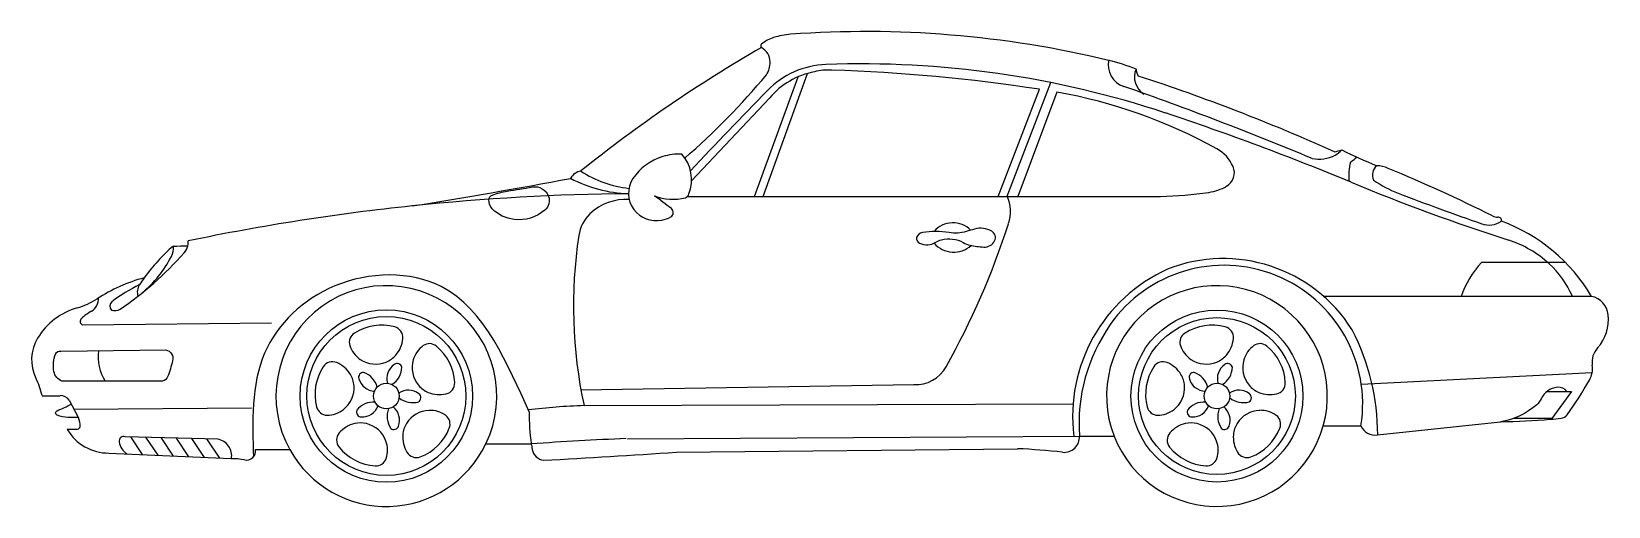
# Model space of a CAD drawing. Header units: metres. Extents: x -0.98 to 3.36, y 0 to 1.31.
import ezdxf

# ---------------------------------------------------------------- set-up
doc = ezdxf.new("R2010")
doc.units = ezdxf.units.M

msp = doc.modelspace()

# ---------------------------------------------------------------- linework, layer by layer
for p, q in [((0.8403, 0.8962), (1.0552, 1.1245)), ((-0.8365, 0.4996), (-0.3161, 0.5052)), ((-0.9479, 0.305), (-0.898, 0.305)), ((0.5355, 0.3215), (1.4523, 0.3356)), ((-0.8737, 0.2928), (-0.8479, 0.2439)), ((-0.8606, 0.268), (-0.3714, 0.2712)), ((0.5442, 0.2776), (1.8907, 0.2821)), ((2.5798, 0.2224), (2.6834, 0.2224)), ((2.7291, 0.1971), (3.068, 0.2331)), ((-0.8506, 0.2123), (-0.8785, 0.2123)), ((-0.7048, 0.1917), (-0.672, 0.1428)), ((-0.6628, 0.1905), (-0.6295, 0.1409)), ((-0.6208, 0.1894), (-0.587, 0.1389)), ((-0.5788, 0.1882), (-0.5445, 0.137)), ((-0.5368, 0.187), (-0.502, 0.135)), ((-0.4949, 0.1858), (-0.4594, 0.133)), ((0.6642, 0.1866), (1.9082, 0.1939)), ((1.9082, 0.1939), (2.0035, 0.1939)), ((-0.7638, 0.1471), (-0.4275, 0.1316)), ((-0.3601, 0.1564), (-0.2658, 0.1564)), ((0.2739, 0.1722), (0.399, 0.1722)), ((0.7986, 0.1493), (1.7375, 0.159))]:
    msp.add_line(p, q)
for points in [[(1.0131, 0.8538), (1.1341, 1.1831)], [(1.0373, 0.8538), (1.1598, 1.1922)], [(1.7094, 0.8542), (1.8292, 1.1669)], [(3.3184, 0.5785), (2.5797, 0.5785)], [(3.3197, 0.3677), (2.6843, 0.3356)], [(3.1952, 0.3164), (3.2635, 0.3164), (3.2085, 0.2426), (3.1036, 0.2426)]]:
    msp.add_lwpolyline(points)
for points in [[(1.6846, 0.8538), (1.7981, 1.1485, 0.030038), (1.2262, 1.2011, 0.086611), (1.1785, 1.1967, 0.17048), (1.0548, 1.1245)], [(0.8288, 0.8538), (2.1316, 0.8538, 0.034391), (2.2646, 0.8647, 0.091834), (2.3133, 0.8816, 0.38638), (2.3311, 0.9361, 0.162506), (2.2865, 0.9847, 0.082644), (1.8461, 1.1407), (1.7382, 0.8538)], [(2.6521, 0.8943, -0.101913), (2.6554, 0.9487, 0.010084), (2.6731, 0.9625, 0.010084)], [(2.7267, 0.9379, 0.341342), (2.718, 0.8987, 0.062929), (2.7856, 0.8625, 0.007386), (3.0161, 0.7781, 0.238794), (3.0704, 0.7853)], [(0.6685, 0.8448, 0.212781), (0.5604, 0.8055, 0.166218), (0.5298, 0.7457, 0.091176), (0.5442, 0.2776)], [(1.6087, 0.7606, 0.441743), (1.5081, 0.757, 0.441743)], [(-0.6795, 0.611, 0.042968), (-0.7561, 0.5638, 0.37251), (-0.7573, 0.5405, 0.196433), (-0.733, 0.5428, 0.059597), (-0.5568, 0.698, 0.12724), (-0.5467, 0.7177)], [(-0.6724, 0.5881, 0.100495), (-0.5921, 0.6883, 0.14226), (-0.5866, 0.717)], [(1.5081, 0.7247, 0.417939), (1.6101, 0.7186, 0.417939)], [(3.2467, 0.6716), (3.015, 0.6716, 0.096341), (2.9593, 0.5785)], [(-0.6668, 0.6295, 0.011368), (-0.6795, 0.611, 0.233329), (-0.684, 0.5788)], [(-0.8966, 0.4272), (-0.6072, 0.4313, -0.430796), (-0.5885, 0.4012, -0.024027), (-0.6023, 0.3573, -0.252628), (-0.6161, 0.3452), (-0.8934, 0.3452, -0.256567), (-0.9153, 0.3712, -0.149572), (-0.9105, 0.4207, -0.383382), (-0.8966, 0.4273)], [(-0.7928, 0.4287, 0.18218), (-0.7739, 0.3452, 0.18218)], [(0.0154, 0.3358, 0.249725), (0.0426, 0.3837, 0.505077), (0.0218, 0.391, 0.321376), (0.0027, 0.3392, 0.321376)], [(2.3023, 0.3358, 0.249725), (2.3295, 0.3837, 0.505077), (2.3086, 0.391, 0.321376), (2.2896, 0.3392, 0.321376)], [(-0.0254, 0.3285, 0.249725), (-0.0626, 0.3692, 0.505077), (-0.076, 0.3516, 0.321376), (-0.0326, 0.3175, 0.321376)], [(2.2615, 0.3285, 0.249725), (2.2243, 0.3692, 0.505077), (2.2109, 0.3516, 0.321376), (2.2543, 0.3175, 0.321376)], [(0.035, 0.2992, 0.249725), (0.0889, 0.2881, 0.505077), (0.0895, 0.3102, 0.321376), (0.0343, 0.3123, 0.321376)], [(2.3219, 0.2992, 0.249725), (2.3758, 0.2881, 0.505077), (2.3764, 0.3102, 0.321376), (2.3212, 0.3123, 0.321376)], [(3.2505, 0.3164, 0.259739), (3.2241, 0.328, 0.268484), (3.1794, 0.2963, -0.107771), (3.1674, 0.2802, -0.135631), (3.068, 0.2331)], [(-0.8483, 0.2448), (-0.8767, 0.2448, -0.081419), (-0.9065, 0.2512, -0.682187), (-0.9065, 0.2636, 0.029375), (-0.867, 0.2819, 0.029375)], [(-0.0311, 0.2874, 0.249725), (-0.0813, 0.2647, 0.505077), (-0.0687, 0.2464, 0.321376), (-0.0229, 0.2771, 0.321376)], [(0.0062, 0.2693, 0.249725), (0.0123, 0.2146, 0.505077), (0.0335, 0.2209, 0.321376), (0.0185, 0.274, 0.321376)], [(2.2558, 0.2874, 0.249725), (2.2056, 0.2647, 0.505077), (2.2182, 0.2464, 0.321376), (2.264, 0.2771, 0.321376)], [(2.2931, 0.2693, 0.249725), (2.2992, 0.2146, 0.505077), (2.3204, 0.2209, 0.321376), (2.3054, 0.274, 0.321376)], [(-0.4266, 0.1316, 0.42144), (-0.4645, 0.1849), (-0.7189, 0.1921, 0.545822), (-0.7358, 0.1777, 0.22414), (-0.7144, 0.1448, 0.22414)]]:
    msp.add_lwpolyline(points, format="xyb")
for points in [[(0.7379, 0.8554, 0.151125), (0.8236, 0.8497, 0.176475), (0.8331, 0.8606, 0.282518), (0.8132, 0.9702, 0.081032), (0.761, 0.9633, 0.172935), (0.679, 0.9027, 0.320131), (0.6813, 0.8177, 0.288183), (0.758, 0.7885, 0.087601), (0.7829, 0.797, 0.539128), (0.7848, 0.82, 0.00832)], [(0.333, 0.8682, 0.004213), (0.4021, 0.8797, -0.366982), (0.4466, 0.8537, -0.307619), (0.4366, 0.8161, -0.211776), (0.3515, 0.7901, -0.167951), (0.2916, 0.8192, -0.206187), (0.2824, 0.8452, -0.29655), (0.2916, 0.8575, -0.048491)], [(1.5964, 0.7569, -0.117431), (1.5493, 0.7539, 0.085345), (1.4757, 0.7539, 0.271023), (1.4594, 0.7402, 0.29727), (1.468, 0.7253, 0.266587), (1.5129, 0.7274, -0.075443), (1.5283, 0.7342, -0.200215), (1.5882, 0.7265, 0.077404), (1.6071, 0.7193, 0.039296), (1.6447, 0.7141, 0.296125), (1.6747, 0.7312, 0.398725), (1.667, 0.7578, 0.204731), (1.6195, 0.7637, 0.004704)], [(0.026, 0.4167, 0.158153), (0.0452, 0.4625, 0.361598), (0.0228, 0.4944, 0.212317), (-0.0879, 0.4774, 0.348604), (-0.1007, 0.4433, 0.16748), (-0.0719, 0.405, 0.250606), (-0.0006, 0.3976, 0.118901)], [(2.3129, 0.4167, 0.158153), (2.3321, 0.4625, 0.361598), (2.3097, 0.4944, 0.212317), (2.199, 0.4774, 0.348604), (2.1862, 0.4433, 0.16748), (2.215, 0.405, 0.250606), (2.2863, 0.3976, 0.118901)], [(0.1152, 0.3141, 0.158153), (0.1646, 0.31, 0.361598), (0.1881, 0.3411, 0.212317), (0.1377, 0.4412, 0.348604), (0.1014, 0.4428, 0.16748), (0.0738, 0.4036, 0.250606), (0.0888, 0.3335, 0.118901)], [(2.4021, 0.3141, 0.158153), (2.4515, 0.31, 0.361598), (2.475, 0.3411, 0.212317), (2.4246, 0.4412, 0.348604), (2.3882, 0.4428, 0.16748), (2.3607, 0.4036, 0.250606), (2.3757, 0.3335, 0.118901)], [(-0.0991, 0.3636, 0.158153), (-0.1367, 0.396, 0.361598), (-0.174, 0.3846, 0.212317), (-0.192, 0.274, 0.348604), (-0.1636, 0.2513, 0.16748), (-0.1183, 0.2668, 0.250606), (-0.0891, 0.3324, 0.118901)], [(2.1878, 0.3636, 0.158153), (2.1502, 0.396, 0.361598), (2.1129, 0.3846, 0.212317), (2.0949, 0.274, 0.348604), (2.1233, 0.2513, 0.16748), (2.1686, 0.2668, 0.250606), (2.1978, 0.3324, 0.118901)], [(0.0452, 0.1976, 0.158153), (0.0566, 0.1493, 0.361598), (0.0934, 0.1366, 0.212317), (0.173, 0.2155, 0.348604), (0.1633, 0.2505, 0.16748), (0.1175, 0.2646, 0.250606), (0.0554, 0.2287, 0.118901)], [(-0.0873, 0.2282, 0.158153), (-0.1297, 0.2024, 0.361598), (-0.1304, 0.1635, 0.212317), (-0.0308, 0.1121, 0.348604), (-0.0004, 0.1322, 0.16748), (-0.0012, 0.1801, 0.250606), (-0.0545, 0.228, 0.118901)], [(2.1996, 0.2282, 0.158153), (2.1572, 0.2024, 0.361598), (2.1565, 0.1635, 0.212317), (2.2561, 0.1121, 0.348604), (2.2865, 0.1322, 0.16748), (2.2857, 0.1801, 0.250606), (2.2324, 0.228, 0.118901)]]:
    msp.add_lwpolyline(points, format="xyb", close=True)
for centre, radius in [((0, 0.304), 0.2373), ((0, 0.304), 0.2188), ((2.2869, 0.304), 0.2368), ((2.2869, 0.304), 0.2158), ((0, 0.304), 0.0353), ((2.2869, 0.304), 0.0353)]:
    msp.add_circle(centre, radius)
for centre, radius, start, end in [((1.3204, -1.5449), 2.8524, 76.4584, 94.1765), ((3.0175, -2.1696), 3.9658, 120.0327, 128.7417), ((1.0366, 1.268), 0.00588, 130.3057, 227.42), ((1.0101, 1.2232), 0.0463, 0.8533, 60.9585), ((1.0957, 1.1983), 0.0973, 107.5822, 130.3057), ((1.1274, 1.0982), 0.2023, 94.1765, 107.5822), ((0.9924, 1.2229), 0.0641, 327.2384, 0.8533), ((1.219, 0.9796), 0.2373, 92.1153, 135.6505), ((1.3082, -1.4359), 2.6545, 71.6257, 92.1153), ((2.0492, 1.2156), 0.0619, 166.6866, 252.7256), ((1.8623, 0.7048), 0.5384, 67.9931, 76.4584), ((-0.4795, 2.4608), 1.9868, 310.9118, 320.1693), ((2.1164, 1.1824), 0.0567, 157.6137, 236.8178), ((2.103, 1.2061), 0.039, 183.131, 212.6911), ((0.3673, -4.0335), 5.4894, 65.8836, 71.9284), ((11.5594, -9.1286), 14.6976, 135.65047, 136.84525), ((-1.208, -8.0759), 9.784, 67.41946, 70.66849), ((-0.2244, -6.0501), 7.5166, 67.46433, 71.62573), ((2.5681, 1.047), 0.091, 257.757, 298.8536), ((2.5804, 1.151), 0.1768, 279.7158, 286.5781), ((2.5728, 1.0385), 0.0813, 298.8536, 315.5302), ((3.9861, 3.8329), 3.1571, 244.5776, 246.4903), ((0.5431, 0.8824), 0.0418, 100.2432, 149.9058), ((0.6985, 1.168), 0.2938, 236.3223, 263.9981), ((2.7295, 0.8771), 0.0608, 61.6058, 92.5932), ((1.1426, -2.9965), 4.2466, 63.3754, 67.6348), ((-2.396, 16.2619), 15.6305, 279.08208, 280.70321), ((0.6816, 1.2393), 0.3786, 242.5161, 267.7079), ((4.8142, 6.0929), 5.6303, 247.4643, 252.1685), ((0.7164, -5.322), 6.1832, 95.98952, 101.77824), ((0.7164, -5.322), 6.1832, 90.46288, 95.98952), ((1.6089, 0.8115), 0.1092, 342.4709, 23.0474), ((3.0586, 0.8255), 0.0288, 243.3754, 273.1013), ((3.0607, 0.7869), 0.00986, 350.572, 93.1013), ((2.9038, 0.3333), 0.4817, 30.6012, 69.7712), ((-0.3589, 1.4473), 2.1771, 330.7787, 342.1116), ((-0.2645, 0.3413), 0.4949, 130.6061, 144.3708), ((-0.5863, 1.8764), 1.1594, 269.9807, 271.956), ((-0.5898, 0.7274), 0.0442, 347.1951, 4.586), ((2.9979, 0.4465), 0.301, 47.4539, 72.1685), ((2.3344, 0.248), 0.445, 114.3833, 186.9994), ((2.3062, 0.282), 0.3819, 351.012, 145.0252), ((2.304, 0.2627), 0.4197, 32.249, 111.4264), ((3.0209, 0.4716), 0.267, 23.617, 47.4539), ((-0.5449, 0.1829), 0.463, 105.2674, 122.931), ((0, 0.304), 0.304, 334.2966, 209.0498), ((2.2869, 0.304), 0.304, 344.4182, 201.2461), ((-0.9068, 0.7417), 0.2027, 285.9319, 302.931), ((-0.8317, 0.5716), 0.0391, 300.1073, 3.5555), ((3.3056, 0.5211), 0.0588, 6.6632, 77.4272), ((-0.7994, 0.3655), 0.1884, 105.9319, 148.6048), ((-0.7325, 0.4004), 0.1587, 120.1073, 132.5148), ((3.2485, 0.5145), 0.1164, 317.9167, 6.6632), ((-0.8325, 0.5095), 0.0107, 132.5148, 248.1066), ((2.3851, 0.227), 0.4781, 145.0479, 183.9771), ((2.1068, 0.1988), 0.6226, 359.8426, 27.5327), ((-0.8625, 0.404), 0.1145, 148.6048, 206.2455), ((3.3785, 0.397), 0.0589, 137.9167, 188.0237), ((-1.169, 0.2529), 0.2273, 13.2693, 26.2455), ((1.4576, 0.4312), 0.0958, 266.8261, 330.7787), ((2.4141, 0.8583), 1.0332, 324.1039, 330.3955), ((3.2563, 0.3798), 0.0645, 330.3955, 8.0237), ((-0.8964, 0.278), 0.0271, 33.1333, 93.3768), ((0.5983, -1.4286), 1.7071, 91.8154, 96.9769), ((0.9552, 0.2545), 0.5622, 179.3492, 188.4165), ((2.407, 0.1886), 0.076, 91.9011, 148.1768), ((2.4069, 0.1912), 0.0735, 53.8705, 91.9011), ((-0.852, 0.221), 0.00876, 279.5782, 357.1218), ((-0.8928, 0.223), 0.0496, 357.1218, 24.9375), ((2.2869, 0.304), 0.304, 201.2461, 344.4182), ((2.4018, 0.1918), 0.0699, 148.1768, 175.2996), ((2.433, 0.2269), 0.0293, 336.9956, 53.8705), ((2.7217, 0.2376), 0.0412, 201.7015, 280.4246), ((3.0268, 2.4507), 2.218, 271.0646, 274.6164), ((3.1433, 1.0084), 0.771, 274.6164, 276.7982), ((3.2317, 0.2666), 0.0239, 276.7982, 324.1039), ((-0.7653, 0.2779), 0.1309, 210.1001, 270.6507), ((0.9745, -7.8153), 8.0082, 92.24674, 94.12238), ((1.8662, 0.1911), 0.0421, 263.7264, 3.8028), ((2.4122, 0.191), 0.0804, 175.2996, 211.2479), ((2.3314, 0.2655), 0.1379, 290.7674, 338.715), ((-0.4272, -0.0686), 0.2001, 79.5514, 90.0658), ((-0.3853, 0.1531), 0.0254, 257.2338, 7.5569), ((0, 0.304), 0.304, 209.0498, 334.2966), ((0.9552, 0.2545), 0.5622, 188.4165, 189.9629), ((0.4377, 0.1636), 0.0368, 189.9629, 262.3168), ((-1.3718, 32.8701), 32.7927, 273.15455, 273.79486), ((1.6461, -1.8112), 1.9723, 83.7264, 87.3445), ((2.3695, 0.1651), 0.0305, 211.2479, 290.7674)]:
    msp.add_arc(centre, radius, start, end)
msp.add_open_spline([(0.393, 0.2608), (0.3344, 0.3883), (0.2294, 0.6509), (-0.1507, 0.6452), (-0.3772, 0.4304), (-0.3684, 0.2319), (-0.3661, 0.1363)], degree=3, knots=[0, 0, 0, 0, 0.420877, 0.71391, 0.982086, 1.269093, 1.269093, 1.269093, 1.269093])

doc.saveas('drawing.dxf')
